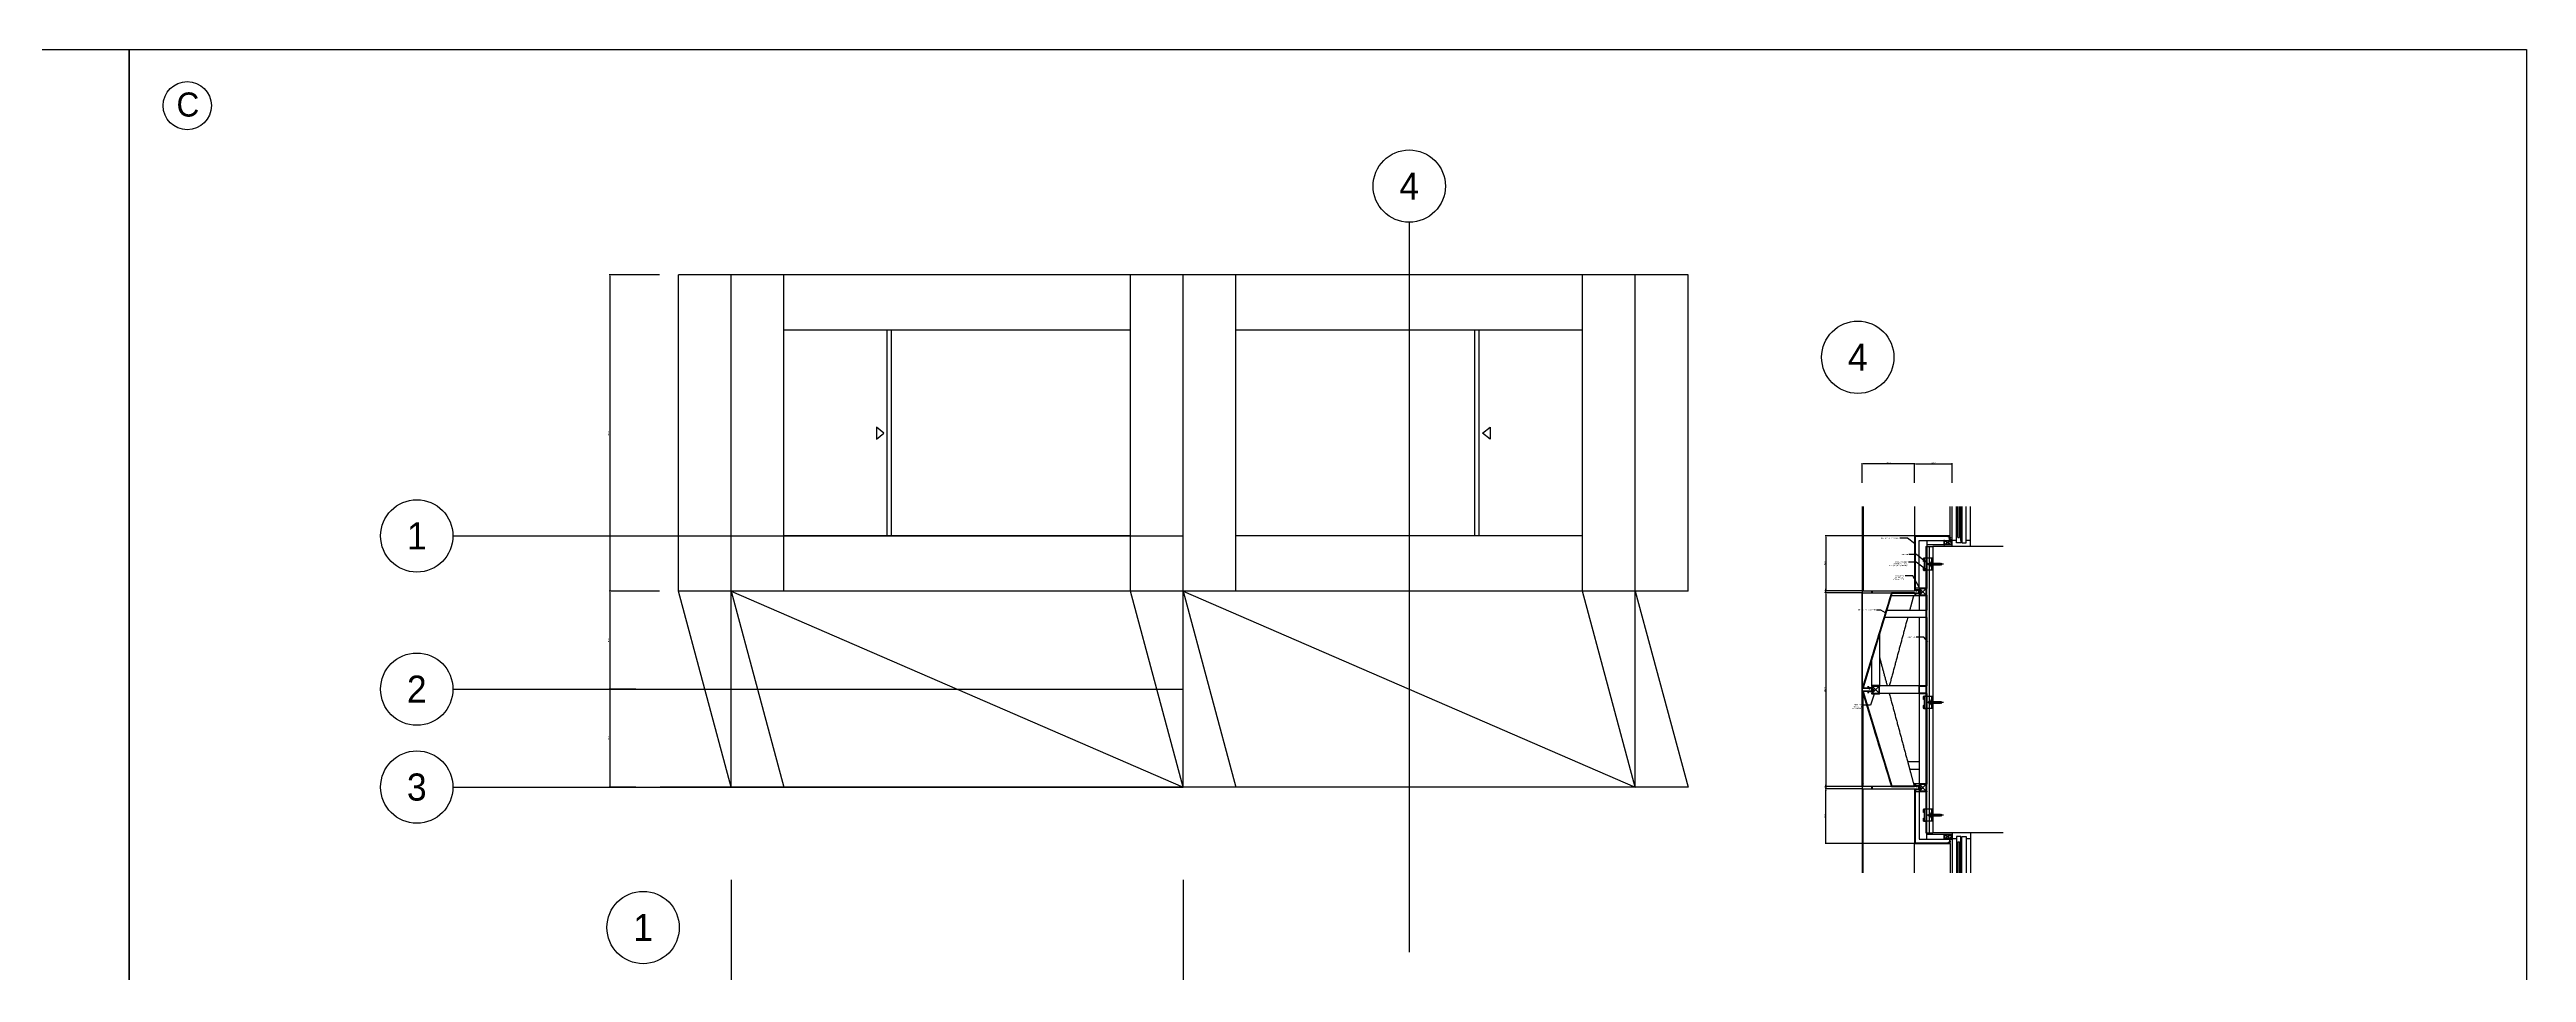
# Model space of a CAD drawing. Header units: millimetres. Extents: x 7297 to 60227, y -7497 to 19324.
# Drawn here: x 31284 to 47721, y 13197 to 19324 of the extents above; entities that cross this region are included whole.
import ezdxf
from ezdxf.enums import TextEntityAlignment as Align

# ---------------------------------------------------------------- set-up
doc = ezdxf.new("R2010")
doc.units = ezdxf.units.MM
for name, color, linetype in [('Make2D_PANEL', 252, 'Continuous'), ('NS_BRACKET_NUTS', 1, 'Continuous'), ('NS_COL_CYAN', 4, 'Continuous'), ('NS_COL_D-GREY', 8, 'Continuous'), ('NS_COL_GREEN', 3, 'Continuous'), ('NS_COL_L-GREY', 8, 'Continuous'), ('NS_COL_RED', 1, 'Continuous'), ('NS_COL_WHITE', 7, 'Continuous'), ('NS_CON_LINE', 2, 'Continuous'), ('NS_DIM', 1, 'Continuous'), ('NS_FORM', 7, 'Continuous'), ('NS_PIPE_FRAME', 2, 'Continuous'), ('NS_RIVET_SCREW', 1, 'Continuous'), ('NS_TEXT', 2, 'Continuous'), ('NS_TEXT_TITLE', 141, 'Continuous')]:
    doc.layers.add(name, color=color, linetype=linetype)
doc.layers.add('Make2D_PIPE', color=7, linetype='Continuous', true_color=0xbf3f3f)
doc.layers.add('NS_AL_PANEL', color=32, linetype='Continuous', lineweight=9)
doc.styles.add('A1-TEXT', font='')
doc.styles.add('Expo M', font='Expo M.ttf')
doc.styles.add('HY울릉도M', font='')
doc.styles.add('M15-1', font='')
doc.styles.get('A1-TEXT').set_extended_font_data('Gulim')
doc.styles.get('HY울릉도M').set_extended_font_data('HY울릉도M')
doc.styles.get('M15-1').set_extended_font_data('Dotum')
doc.dimstyles.new('DS2', dxfattribs={"dimscale": 2, "dimtxt": 1.8, "dimasz": 1.5, "dimexe": 1, "dimexo": 1, "dimgap": 0.5, "dimtad": 1, "dimtoh": 1, "dimdec": 1, "dimzin": 1, "dimdsep": 46, "dimtxsty": 'Expo M', "dimcen": 2, "dimadec": 1, "dimazin": 0, "dimtfac": 1, "dimtdec": 4, "dimtix": 1, "dimtmove": 1, "dimatfit": 3, "dimfxl": 1, "dimtolj": 1, "dimtzin": 1, "dimarcsym": 0})
doc.dimstyles.new('N-SPACE', dxfattribs={"dimscale": 4, "dimtxt": 1.8, "dimasz": 1.5, "dimexe": 1, "dimexo": 1, "dimgap": 1, "dimtad": 1, "dimtoh": 1, "dimdec": 1, "dimzin": 1, "dimdsep": 46, "dimtxsty": 'Expo M', "dimcen": 2, "dimclrd": 1, "dimclre": 1, "dimclrt": 2, "dimadec": 1, "dimazin": 0, "dimtfac": 1, "dimtdec": 1, "dimtix": 1, "dimtmove": 1, "dimatfit": 3, "dimfxl": 1, "dimtolj": 1, "dimtzin": 1, "dimarcsym": 0})

# ---------------------------------------------------------------- blocks, each defined once
blk = doc.blocks.new('*D710')
at = {"layer": 'NS_DIM', "color": 1, "lineweight": -2, "transparency": 16777216}
for p, q in [((35176, 15727), (34998, 15727)), ((35002, 15721), (35002, 15083)), ((35176, 15077), (34998, 15077))]:
    blk.add_line(p, q, dxfattribs=at)
at = {"layer": 'NS_DIM', "color": 1, "transparency": 16777216}
for points in [[(35001, 15721), (35003, 15721), (35002, 15727)], [(35001, 15083), (35003, 15083), (35002, 15077)]]:
    blk.add_solid(points, dxfattribs=at)
at = {"layer": 'NS_DIM', "color": 2, "transparency": 16777216, "insert": (34994, 15402), "char_height": 7.2, "attachment_point": 5, "rotation": 90, "style": 'Expo M'}
blk.add_mtext('\\A1;650.0', dxfattribs=at)
blk = doc.blocks.new('*D709')
at = {"layer": 'NS_DIM', "color": 1, "lineweight": -2, "transparency": 16777216}
for p, q in [((35176, 15077), (34998, 15077)), ((35002, 15071), (35002, 14433)), ((35176, 14427), (34998, 14427))]:
    blk.add_line(p, q, dxfattribs=at)
at = {"layer": 'NS_DIM', "color": 1, "transparency": 16777216}
for points in [[(35001, 15071), (35003, 15071), (35002, 15077)], [(35001, 14433), (35003, 14433), (35002, 14427)]]:
    blk.add_solid(points, dxfattribs=at)
at = {"layer": 'NS_DIM', "color": 2, "transparency": 16777216, "insert": (34994, 14752), "char_height": 7.2, "attachment_point": 5, "rotation": 90, "style": 'Expo M'}
blk.add_mtext('\\A1;650.0', dxfattribs=at)
blk = doc.blocks.new('*D708')
at = {"layer": 'NS_DIM', "color": 1, "lineweight": -2, "transparency": 16777216}
for p, q in [((35333, 17827), (34998, 17827)), ((35002, 17821), (35002, 15733)), ((35333, 15727), (34998, 15727))]:
    blk.add_line(p, q, dxfattribs=at)
at = {"layer": 'NS_DIM', "color": 1, "transparency": 16777216}
for points in [[(35001, 17821), (35003, 17821), (35002, 17827)], [(35001, 15733), (35003, 15733), (35002, 15727)]]:
    blk.add_solid(points, dxfattribs=at)
at = {"layer": 'NS_DIM', "color": 2, "transparency": 16777216, "insert": (34994, 16777), "char_height": 7.2, "attachment_point": 5, "rotation": 90, "style": 'Expo M'}
blk.add_mtext('\\A1;2100.0', dxfattribs=at)
blk = doc.blocks.new('A$C1DE33167')
for p, q in [((-23, 23), (-20, 25)), ((-23, 21), (-20, 24)), ((-20, -14), (25, 31)), ((-20, 31), (25, -14)), ((-12, 31), (-10, 34)), ((-11, 31), (-9, 34)), ((16, 31), (18, 34)), ((17, 31), (20, 34)), ((25, 24), (27, 26)), ((25, 22), (27, 24)), ((-23, -9), (-20, -6)), ((-23, -10), (-20, -8)), ((-13, -16), (-11, -14)), ((-12, -16), (-10, -14)), ((15, -16), (17, -14)), ((16, -16), (19, -14)), ((25, -8), (27, -5)), ((25, -9), (27, -7))]:
    blk.add_line(p, q)
blk.add_lwpolyline([(26, -16), (-22, -16, -0.414214), (-23, -15), (-23, 33, -0.414214), (-22, 34), (26, 34, -0.414214), (27, 33), (27, -15, -0.414214)], format="xyb", close=True)
blk.add_lwpolyline([(25, -14), (-20, -14), (-20, 31), (25, 31)], close=True)
for p in [(-23, 34), (27, 34), (-23, -16), (27, -16)]:
    blk.add_point(p)
blk = doc.blocks.new('PH-4X14')
at = {"ltscale": 0.3}
blk.add_line((-5, 0), (16, 0), dxfattribs=at)
for p, q in [((0, 4), (-1, 4)), ((0, -4), (0, 4)), ((0, 2), (1, 2)), ((1, 0), (1, 2)), ((1, 0), (1, 2)), ((1, 2), (1, 2)), ((1, 2), (1, 2)), ((1, 0), (1, 2)), ((1, 0), (1, 2)), ((1, 2), (2, 2)), ((2, 2), (2, 2)), ((2, 2), (3, 2)), ((2, -2), (3, 2)), ((2, -2), (2, 2)), ((2, -2), (2, 2)), ((2, -2), (3, 2)), ((4, 2), (3, 2)), ((3, -2), (4, 2)), ((3, -2), (4, 2)), ((3, 2), (3, 2)), ((3, -2), (4, 2)), ((3, -2), (3, 2)), ((4, 2), (4, 2)), ((4, -2), (5, 2)), ((4, -2), (5, 2)), ((4, 2), (5, 2)), ((4, -2), (5, 2)), ((5, 2), (5, 2)), ((5, 2), (5, 2)), ((5, -2), (6, 2)), ((5, 2), (6, 2)), ((5, -2), (6, 2)), ((5, -2), (5, 2)), ((6, 2), (6, 2)), ((6, 2), (6, 2)), ((6, -2), (6, 2)), ((6, 2), (7, 2)), ((6, -2), (6, 2)), ((7, 2), (7, 2)), ((7, 2), (8, 2)), ((7, -2), (7, 2)), ((7, -2), (7, 2)), ((7, -2), (7, 2)), ((7, -2), (8, 2)), ((8, 2), (8, 2)), ((8, -2), (8, 2)), ((8, -2), (9, 2)), ((8, -2), (9, 2)), ((8, -2), (9, 2)), ((9, 2), (8, 2)), ((9, 2), (9, 2)), ((9, 2), (10, 2)), ((9, -2), (10, 2)), ((9, -2), (10, 2)), ((9, -2), (10, 2)), ((9, -2), (10, 2)), ((10, -2), (11, 2)), ((10, -2), (11, 2)), ((10, 2), (11, 2)), ((10, 2), (10, 2)), ((10, 2), (10, 2)), ((11, 2), (11, 0)), ((11, 2), (14, 0)), ((11, -2), (11, 1)), ((-1, -4), (0, -4)), ((0, -2), (2, -2)), ((2, -2), (2, -2)), ((2, -2), (2, -2)), ((2, -2), (3, -2)), ((3, -2), (3, -2)), ((3, -2), (3, -2)), ((3, -2), (4, -2)), ((4, -2), (4, -2)), ((4, -2), (5, -2)), ((5, -2), (5, -2)), ((5, -2), (5, -2)), ((6, -2), (6, -2)), ((6, -2), (7, -2)), ((7, -2), (7, -2)), ((7, -2), (7, -2)), ((7, -2), (8, -2)), ((8, -2), (8, -2)), ((8, -2), (8, -2)), ((8, -2), (9, -2)), ((9, -2), (10, -2)), ((9, -2), (9, -2)), ((9, -2), (9, -2)), ((10, -2), (10, -2)), ((11, -2), (11, 0)), ((11, -2), (14, 0)), ((11, -2), (11, -2)), ((11, -2), (11, -2))]:
    blk.add_line(p, q)
blk.add_lwpolyline([(-2, 3), (-2, 2), (-2, 2), (-2, 2), (-2, 2), (-2, 1), (-2, 1), (-2, 1), (-2, 1), (-2, 1), (-2, 1), (-2, 0), (-2, 0), (-1, 1), (-1, 1), (-1, 1), (-1, 0), (-1, 0), (-1, 0), (-1, 0), (-1, 0), (-1, 0), (-1, 0), (-1, 0), (-1, 0), (-1, -1), (-1, -1), (-1, -1), (-2, 0), (-2, 0), (-2, -1), (-2, -1), (-2, -1), (-2, -1), (-2, -1), (-2, -1), (-2, -2), (-2, -2), (-2, -2), (-2, -2), (-2, -3)])
for centre, radius, start, end in [((7, 0), 9.36, 164.205, 195.795), ((-1, 2), 1.3, 90.0233, 164.4114), ((1, 2), 0.0925, 60.0753, 130.1339), ((2, 2), 0.0925, 60.0753, 130.1339), ((4, 2), 0.0925, 60.0753, 130.1339), ((5, 2), 0.0925, 60.0753, 130.1339), ((6, 2), 0.0925, 60.0753, 130.1339), ((7, 2), 0.0925, 60.0753, 130.1339), ((9, 2), 0.0925, 60.0753, 130.1339), ((10, 2), 0.0925, 60.0753, 130.1339), ((13, 0), 0.46, 305.1627, 54.8373), ((-1, -2), 1.3, 195.5886, 269.9767), ((1, 0), 0.0602, 200.6851, 319.2729), ((2, -2), 0.0925, 240.0753, 310.1339), ((3, -2), 0.0925, 240.0753, 310.1339), ((4, -2), 0.0925, 240.0753, 310.1339), ((6, -2), 0.0925, 240.0753, 310.1339), ((7, -2), 0.0925, 240.0753, 310.1339), ((8, -2), 0.0925, 240.0753, 310.1339), ((9, -2), 0.0925, 240.0753, 310.1339), ((10, -2), 0.0925, 240.0753, 310.1339)]:
    blk.add_arc(centre, radius, start, end)
blk = doc.blocks.new('A$C1212666C')
for p, q in [((-2, -2), (-3, -3)), ((-2, -2), (-3, -3)), ((3, -3), (-3, -3)), ((2, -2), (-2, -2)), ((2, -2), (-2, -2)), ((-2, -3), (-2, -8)), ((-2, -3), (-2, -8)), ((-2, -8), (2, -8)), ((0, 0), (0, -11)), ((3, -3), (2, -2)), ((3, -3), (2, -2)), ((2, -3), (2, -8)), ((2, -3), (2, -8))]:
    blk.add_line(p, q)
for centre, radius, start, end in [((0, -7), 2.6, 202.6199, 337.3801), ((0, -7), 2.6, 202.6199, 337.3801), ((0, -2), 0.4, 0, 180)]:
    blk.add_arc(centre, radius, start, end)
blk = doc.blocks.new('50-30-PIPE')
for p, q in [((1037373, -114391), (1037371, -114389)), ((1037373, -114393), (1037371, -114391)), ((1037398, -114429), (1037373, -114384)), ((1037398, -114384), (1037373, -114429)), ((1037381, -114384), (1037378, -114381)), ((1037382, -114384), (1037380, -114381)), ((1037398, -114391), (1037401, -114389)), ((1037398, -114393), (1037401, -114391)), ((1037373, -114423), (1037371, -114420)), ((1037373, -114424), (1037371, -114422)), ((1037382, -114431), (1037379, -114429)), ((1037383, -114431), (1037381, -114429)), ((1037398, -114423), (1037401, -114420)), ((1037398, -114424), (1037401, -114422))]:
    blk.add_line(p, q)
blk.add_lwpolyline([(1037372, -114431), (1037400, -114431, 0.414214), (1037401, -114430), (1037401, -114382, 0.414214), (1037400, -114381), (1037372, -114381, 0.414214), (1037371, -114382), (1037371, -114430, 0.414214)], format="xyb", close=True)
blk.add_lwpolyline([(1037373, -114429), (1037398, -114429), (1037398, -114384), (1037373, -114384)], close=True)
for p in [(1037371, -114381), (1037401, -114381), (1037371, -114431), (1037401, -114431)]:
    blk.add_point(p)
blk = doc.blocks.new('*D699')
at = {"layer": 'NS_DIM', "color": 1, "lineweight": -2, "transparency": 16777216}
for p, q in [((43661, 16448), (43661, 16577)), ((43667, 16573), (43905, 16573)), ((43911, 16448), (43911, 16577))]:
    blk.add_line(p, q, dxfattribs=at)
at = {"layer": 'NS_DIM', "color": 1, "transparency": 16777216}
for points in [[(43667, 16574), (43667, 16572), (43661, 16573)], [(43905, 16574), (43905, 16572), (43911, 16573)]]:
    blk.add_solid(points, dxfattribs=at)
at = {"layer": 'NS_DIM', "color": 2, "transparency": 16777216, "insert": (43786, 16581), "char_height": 7.2, "attachment_point": 5, "style": 'Expo M'}
blk.add_mtext('\\A1;250.0', dxfattribs=at)
blk = doc.blocks.new('*D698')
at = {"layer": 'NS_DIM', "color": 1, "lineweight": -2, "transparency": 16777216}
for p, q in [((43313, 16448), (43313, 16577)), ((43655, 16573), (43319, 16573)), ((43661, 16448), (43661, 16577))]:
    blk.add_line(p, q, dxfattribs=at)
at = {"layer": 'NS_DIM', "color": 1, "transparency": 16777216}
for points in [[(43319, 16574), (43319, 16572), (43313, 16573)], [(43655, 16574), (43655, 16572), (43661, 16573)]]:
    blk.add_solid(points, dxfattribs=at)
at = {"layer": 'NS_DIM', "color": 2, "transparency": 16777216, "insert": (43487, 16581), "char_height": 7.2, "attachment_point": 5, "style": 'Expo M'}
blk.add_mtext('\\A1;347.5', dxfattribs=at)
blk = doc.blocks.new('SPRING')
for p, q in [((1, -1), (2, 6)), ((2, 6), (4, 6)), ((3, -2), (4, 6)), ((3, -2), (4, 2)), ((4, 6), (4, -4)), ((4, 2), (4, -4)), ((1, -1), (3, -2)), ((1, -3), (5, -3)), ((2, -12), (2, -2)), ((2, -2), (2, -8)), ((3, -4), (2, -12)), ((2, -8), (3, -4)), ((4, -12), (2, -12)), ((5, -5), (3, -4)), ((5, -5), (4, -12))]:
    blk.add_line(p, q)
blk = doc.blocks.new('A$C14391499')
for p, q in [((133, 24), (0, 24)), ((16, 30), (14, 28)), ((14, 28), (30, 28)), ((14, 28), (14, 20)), ((14, 20), (30, 20)), ((14, 20), (16, 18)), ((16, 30), (16, 18)), ((30, 30), (16, 30)), ((16, 18), (30, 18)), ((24, 35), (22, 33)), ((22, 33), (22, 15)), ((22, 15), (24, 13)), ((30, 35), (24, 35)), ((24, 29), (30, 29)), ((24, 19), (30, 19)), ((24, 13), (30, 13)), ((30, 13), (30, 35)), ((40, 41), (36, 37)), ((40, 40), (36, 36)), ((40, 11), (36, 7)), ((40, 10), (36, 6)), ((47, 32), (40, 32)), ((102, 30), (40, 30)), ((40, 28), (98, 28)), ((40, 20), (98, 20)), ((40, 18), (102, 18)), ((47, 16), (40, 16)), ((42, 32), (42, 16)), ((44, 32), (44, 16)), ((45, 32), (45, 16)), ((98, 30), (98, 18)), ((98, 28), (102, 30)), ((98, 20), (102, 18)), ((116, 28), (116, 20))]:
    blk.add_line(p, q)
for points in [[(40, 4), (40, 44), (36, 44), (36, 4)], [(50, 16), (109, 16), (109, 32), (50, 32)], [(102, 18), (116, 16), (116, 32), (102, 30)]]:
    blk.add_lwpolyline(points, close=True)
for centre, radius, start, end in [((28, 33), 5.47, 186.7045, 218.0791), ((36, 24), 13.9, 156.8008, 203.1992), ((28, 15), 5.47, 141.9209, 173.2955), ((40, 44), 4, 90, 180), ((40, 4), 4, 180, 270), ((40, 44), 3, 90, 180), ((40, 4), 3, 180, 270), ((40, 44), 2, 90, 180), ((40, 4), 2, 180, 270)]:
    blk.add_arc(centre, radius, start, end)
at = {"xscale": 1.248000000006869, "yscale": 1.248000000006869, "zscale": 1.248000000006869}
blk.add_blockref('SPRING', (30, 28), dxfattribs=at)
blk = doc.blocks.new('B-BB')
for p, q in [((1031017, -112732, 0), (1031017, -112652, 0)), ((1031075, -112652, 0), (1031017, -112652, 0)), ((1031075, -112732, 0), (1031017, -112732, 0)), ((1031069, -112652, 0), (1031069, -112732, 0)), ((1031075, -112652, 0), (1031075, -112732, 0))]:
    blk.add_line(p, q)
for centre, radius, start, end in [((1031016, -112653, 0), 1.51, 44.1552, 315.8448), ((1031016, -112654, 0), 1.9, 146.4176, 299.6326), ((1031016, -112656, 0), 1.9, 146.4176, 299.6326), ((1031016, -112659, 0), 1.9, 146.4176, 299.6326), ((1031016, -112661, 0), 1.9, 146.4176, 299.6326), ((1031016, -112663, 0), 1.9, 146.4176, 299.6326), ((1031016, -112665, 0), 1.9, 146.4176, 299.6326), ((1031016, -112667, 0), 1.9, 146.4176, 299.6326), ((1031016, -112669, 0), 1.9, 146.4176, 299.6326), ((1031016, -112671, 0), 1.9, 146.4176, 299.6326), ((1031016, -112712, 0), 1.9, 60.3674, 213.5824), ((1031016, -112715, 0), 1.9, 60.3674, 213.5824), ((1031016, -112717, 0), 1.9, 60.3674, 213.5824), ((1031016, -112719, 0), 1.9, 60.3674, 213.5824), ((1031016, -112721, 0), 1.9, 60.3674, 213.5824), ((1031016, -112723, 0), 1.9, 60.3674, 213.5824), ((1031016, -112725, 0), 1.9, 60.3674, 213.5824), ((1031016, -112727, 0), 1.9, 60.3674, 213.5824), ((1031016, -112729, 0), 1.9, 60.3674, 213.5824), ((1031016, -112731, 0), 1.51, 44.1552, 315.8448), ((1031018, -112651, 0), 1.9, 56.4176, 209.6326), ((1031018, -112733, 0), 1.9, 150.3674, 303.5824), ((1031020, -112651, 0), 1.9, 56.4176, 209.6326), ((1031020, -112733, 0), 1.9, 150.3674, 303.5824), ((1031022, -112651, 0), 1.9, 56.4176, 209.6326), ((1031022, -112733, 0), 1.9, 150.3674, 303.5824), ((1031025, -112651, 0), 1.9, 56.4176, 209.6326), ((1031025, -112733, 0), 1.9, 150.3674, 303.5824), ((1031026, -112651, 0), 1.51, 314.1552, 225.8448), ((1031026, -112733, 0), 1.51, 134.1552, 45.8448)]:
    blk.add_arc(centre, radius, start, end)
at = {"xscale": 0.8333333333333334, "yscale": 0.8333333333333334, "zscale": 0.8333333333333334}
blk.add_blockref('A$C14391499', (1031035, -112712, 0), dxfattribs=at)
blk = doc.blocks.new('*D697')
at = {"layer": 'NS_DIM', "color": 1, "lineweight": -2, "transparency": 16777216}
for p, q in [((43309, 15716), (43068, 15716)), ((43072, 15710), (43072, 14437)), ((43309, 14431), (43068, 14431))]:
    blk.add_line(p, q, dxfattribs=at)
at = {"layer": 'NS_DIM', "color": 1, "transparency": 16777216}
for points in [[(43071, 15710), (43073, 15710), (43072, 15716)], [(43071, 14437), (43073, 14437), (43072, 14431)]]:
    blk.add_solid(points, dxfattribs=at)
at = {"layer": 'NS_DIM', "color": 2, "transparency": 16777216, "insert": (43064, 15074), "char_height": 7.2, "attachment_point": 5, "rotation": 90, "style": 'Expo M'}
blk.add_mtext('\\A1;1285.0', dxfattribs=at)
blk = doc.blocks.new('*D696')
at = {"layer": 'NS_DIM', "color": 1, "lineweight": -2, "transparency": 16777216}
for p, q in [((43314, 15731), (43068, 15731)), ((43309, 15716), (43068, 15716)), ((43072, 15737), (43072, 15743)), ((43072, 15716), (43072, 15731)), ((43072, 15710), (43072, 15704))]:
    blk.add_line(p, q, dxfattribs=at)
at = {"layer": 'NS_DIM', "color": 1, "transparency": 16777216}
for points in [[(43071, 15737), (43073, 15737), (43072, 15731)], [(43071, 15710), (43073, 15710), (43072, 15716)]]:
    blk.add_solid(points, dxfattribs=at)
at = {"layer": 'NS_DIM', "color": 2, "transparency": 16777216, "insert": (43064, 15724), "char_height": 7.2, "attachment_point": 5, "rotation": 90, "style": 'Expo M'}
blk.add_mtext('\\A1;15.0', dxfattribs=at)
blk = doc.blocks.new('*D695')
at = {"layer": 'NS_DIM', "color": 1, "lineweight": -2, "transparency": 16777216}
for p, q in [((43309, 14431), (43068, 14431)), ((43314, 14416), (43068, 14416)), ((43072, 14437), (43072, 14443)), ((43072, 14431), (43072, 14416)), ((43072, 14410), (43072, 14404))]:
    blk.add_line(p, q, dxfattribs=at)
at = {"layer": 'NS_DIM', "color": 1, "transparency": 16777216}
for points in [[(43071, 14437), (43073, 14437), (43072, 14431)], [(43071, 14410), (43073, 14410), (43072, 14416)]]:
    blk.add_solid(points, dxfattribs=at)
at = {"layer": 'NS_DIM', "color": 2, "transparency": 16777216, "insert": (43064, 14424), "char_height": 7.2, "attachment_point": 5, "rotation": 90, "style": 'Expo M'}
blk.add_mtext('\\A1;15.0', dxfattribs=at)
blk = doc.blocks.new('*D694')
at = {"layer": 'NS_DIM', "color": 1, "lineweight": -2, "transparency": 16777216}
for p, q in [((43657, 16095), (43068, 16095)), ((43072, 16089), (43072, 15737)), ((43314, 15731), (43068, 15731))]:
    blk.add_line(p, q, dxfattribs=at)
at = {"layer": 'NS_DIM', "color": 1, "transparency": 16777216}
for points in [[(43071, 16089), (43073, 16089), (43072, 16095)], [(43071, 15737), (43073, 15737), (43072, 15731)]]:
    blk.add_solid(points, dxfattribs=at)
at = {"layer": 'NS_DIM', "color": 2, "transparency": 16777216, "insert": (43064, 15913), "char_height": 7.2, "attachment_point": 5, "rotation": 90, "style": 'Expo M'}
blk.add_mtext('\\A1;363.5', dxfattribs=at)
blk = doc.blocks.new('*D693')
at = {"layer": 'NS_DIM', "color": 1, "lineweight": -2, "transparency": 16777216}
for p, q in [((43314, 14416), (43068, 14416)), ((43072, 14059), (43072, 14410)), ((43657, 14053), (43068, 14053))]:
    blk.add_line(p, q, dxfattribs=at)
at = {"layer": 'NS_DIM', "color": 1, "transparency": 16777216}
for points in [[(43071, 14410), (43073, 14410), (43072, 14416)], [(43071, 14059), (43073, 14059), (43072, 14053)]]:
    blk.add_solid(points, dxfattribs=at)
at = {"layer": 'NS_DIM', "color": 2, "transparency": 16777216, "insert": (43064, 14234), "char_height": 7.2, "attachment_point": 5, "rotation": 90, "style": 'Expo M'}
blk.add_mtext('\\A1;363.5', dxfattribs=at)

msp = doc.modelspace()

# ---------------------------------------------------------------- linework, layer by layer
at = {"layer": 'Make2D_PANEL'}
msp.add_open_spline([(43313.35, 16289.87), (43313.35, 15941.57), (43313.35, 15593.28), (43313.35, 14822.96), (43313.35, 14052.63), (43313.35, 13955.02), (43313.35, 13857.4)], degree=2, knots=[-770.59562518, -770.59562518, -770.59562518, -11.42389136, -11.42389136, 1667.65513395, 1667.65513395, 1880.42773822, 1880.42773822, 1880.42773822], dxfattribs=at)
msp.add_open_spline([(43313.35, 16289.87), (43313.35, 15941.57), (43313.35, 15593.28), (43313.35, 14822.96), (43313.35, 14052.63), (43313.35, 13955.02), (43313.35, 13857.4)], degree=2, knots=[-770.59562518, -770.59562518, -770.59562518, -11.42389136, -11.42389136, 1667.65513395, 1667.65513395, 1880.42773822, 1880.42773822, 1880.42773822], dxfattribs=at)
for points, degree in [([(43318.36, 16289.87), (43318.36, 16010.5), (43318.36, 15731.13)], 2), ([(43318.36, 16289.87), (43318.36, 16010.5), (43318.36, 15731.13)], 2), ([(43660.86, 16289.87), (43660.86, 16192.25), (43660.86, 16094.63)], 2), ([(43897.56, 16094.63), (43897.56, 16192.25), (43897.56, 16289.87)], 2), ([(43897.56, 16094.63), (43897.56, 16192.25), (43897.56, 16289.87)], 2), ([(43313.35, 14435.06), (43313.35, 15075.6), (43313.35, 15716.13)], 2), ([(43313.35, 14435.06), (43313.35, 15075.6), (43313.35, 15716.13)], 2), ([(43313.35, 15081.81), (43313.35, 15398.97), (43313.35, 15716.13)], 2), ([(43313.35, 15081.81), (43313.35, 15398.97), (43313.35, 15716.13)], 2), ([(43506.68, 15716.13), (43442.24, 15504.69), (43377.79, 15293.25), (43313.35, 15081.81)], 3), ([(43313.35, 15716.13), (43345.52, 15716.13), (43377.7, 15716.13)], 2), ([(43313.35, 15716.13), (43345.52, 15716.13), (43377.7, 15716.13)], 2), ([(43318.36, 15731.13), (43348.03, 15731.13), (43377.7, 15731.13)], 2), ([(43318.36, 15731.13), (43348.03, 15731.13), (43377.7, 15731.13)], 2), ([(43377.7, 15731.13), (43519.28, 15731.13), (43660.86, 15731.13)], 2), ([(43377.7, 15716.13), (43442.19, 15716.13), (43506.68, 15716.13)], 2), ([(43654.13, 15698.63), (43641.2, 15650.63), (43628.28, 15602.63)], 2), ([(43654.13, 15698.63), (43641.2, 15650.63), (43628.28, 15602.63)], 2), ([(43614.82, 15552.64), (43553.7, 15325.64), (43492.59, 15098.64)], 2), ([(43614.82, 15552.64), (43553.7, 15325.64), (43492.59, 15098.64)], 2), ([(43427.7, 15289.66), (43453.41, 15194.15), (43479.12, 15098.64)], 2), ([(43313.35, 15065.46), (43377.79, 14854.02), (43442.24, 14642.58), (43506.68, 14431.13)], 3), ([(43313.35, 14435.06), (43313.35, 14750.26), (43313.35, 15065.46)], 2), ([(43313.35, 14435.06), (43313.35, 14750.26), (43313.35, 15065.46)], 2), ([(43318.36, 14431.13), (43318.36, 14740.08), (43318.36, 15049.03)], 2), ([(43492.59, 15048.64), (43553.7, 14821.63), (43614.82, 14594.63)], 2), ([(43492.59, 15048.64), (43553.7, 14821.63), (43614.82, 14594.63)], 2), ([(43614.82, 14594.63), (43621.55, 14569.63), (43628.28, 14544.64)], 2), ([(43628.28, 14544.64), (43641.2, 14496.64), (43654.12, 14448.64)], 2), ([(43628.28, 14544.64), (43641.2, 14496.64), (43654.12, 14448.64)], 2), ([(43318.36, 14451.49), (43316.69, 14446.01), (43315.02, 14440.54), (43313.35, 14435.06)], 3), ([(43313.35, 14431.13), (43313.35, 14433.1), (43313.35, 14435.06)], 2), ([(43313.35, 14431.13), (43313.35, 14433.1), (43313.35, 14435.06)], 2), ([(43313.35, 14431.13), (43313.35, 14433.1), (43313.35, 14435.06)], 2), ([(43313.35, 14431.13), (43313.35, 14433.1), (43313.35, 14435.06)], 2), ([(43313.35, 14431.13), (43315.85, 14431.13), (43318.36, 14431.13)], 2), ([(43313.35, 14431.13), (43315.85, 14431.13), (43318.36, 14431.13)], 2), ([(43377.7, 14431.13), (43348.03, 14431.13), (43318.36, 14431.13)], 2), ([(43377.7, 14431.13), (43348.03, 14431.13), (43318.36, 14431.13)], 2), ([(43318.36, 14416.13), (43348.03, 14416.13), (43377.7, 14416.13)], 2), ([(43318.36, 14416.13), (43348.03, 14416.13), (43377.7, 14416.13)], 2), ([(43318.36, 13857.4), (43318.36, 14136.77), (43318.36, 14416.13)], 2), ([(43318.36, 13857.4), (43318.36, 14136.77), (43318.36, 14416.13)], 2), ([(43506.68, 14431.13), (43442.19, 14431.13), (43377.7, 14431.13)], 2), ([(43377.7, 14416.13), (43519.28, 14416.13), (43660.86, 14416.13)], 2), ([(43654.12, 14448.64), (43656.48, 14439.89), (43658.84, 14431.13)], 2), ([(43660.86, 13857.4), (43660.86, 13955.02), (43660.86, 14052.63)], 2), ([(43897.56, 14052.63), (43897.56, 13955.02), (43897.56, 13857.4)], 2), ([(43897.56, 14052.63), (43897.56, 13955.02), (43897.56, 13857.4)], 2)]:
    msp.add_open_spline(points, degree=degree, dxfattribs=at)
at = {"layer": 'Make2D_PIPE'}
for points in [[(43690.86, 16064.63), (43715.86, 16064.63), (43740.86, 16064.63)], [(43690.86, 15748.63), (43690.86, 15906.63), (43690.86, 16064.63)], [(43690.86, 15748.63), (43690.86, 15906.63), (43690.86, 16064.63)], [(43740.86, 16064.63), (43823.86, 16064.63), (43906.86, 16064.63)], [(43740.86, 16064.63), (43823.86, 16064.63), (43906.86, 16064.63)], [(43740.86, 16064.63), (43740.86, 16039.63), (43740.86, 16014.64)], [(43740.86, 16014.64), (43740.86, 15881.63), (43740.86, 15748.63)], [(43740.86, 16014.64), (43740.86, 15881.63), (43740.86, 15748.63)], [(43906.86, 16064.63), (43906.86, 16049.63), (43906.86, 16034.63)], [(43906.86, 16064.63), (43906.86, 16049.63), (43906.86, 16034.63)], [(43377.7, 15716.14), (43377.7, 15723.64), (43377.7, 15731.14)], [(43377.7, 15716.14), (43377.7, 15723.64), (43377.7, 15731.14)], [(43378.28, 15731.13), (43378.28, 15723.64), (43378.28, 15716.14)], [(43501.35, 15698.63), (43577.74, 15698.63), (43654.13, 15698.63)], [(43654.13, 15698.63), (43672.49, 15698.63), (43690.86, 15698.63)], [(43654.13, 15698.63), (43672.49, 15698.63), (43690.86, 15698.63)], [(43690.86, 15748.63), (43675.86, 15748.63), (43660.86, 15748.63)], [(43690.86, 15748.63), (43675.86, 15748.63), (43660.86, 15748.63)], [(43740.86, 15748.63), (43715.86, 15748.63), (43690.86, 15748.63)], [(43690.86, 15748.63), (43690.86, 15723.63), (43690.86, 15698.63)], [(43690.86, 15698.63), (43690.86, 15650.63), (43690.86, 15602.64)], [(43690.86, 15698.63), (43690.86, 15650.63), (43690.86, 15602.64)], [(43690.86, 15698.63), (43715.86, 15698.63), (43740.86, 15698.63)], [(43693.16, 15700.93), (43693.16, 15723.63), (43693.16, 15746.33)], [(43693.16, 15746.33), (43715.86, 15746.33), (43738.56, 15746.33)], [(43738.56, 15700.93), (43715.86, 15700.93), (43693.16, 15700.93)], [(43738.56, 15746.33), (43738.56, 15723.63), (43738.56, 15700.93)], [(43740.86, 15698.63), (43740.86, 15723.63), (43740.86, 15748.63)], [(43740.86, 15698.63), (43740.86, 15723.63), (43740.86, 15748.63)], [(43740.86, 15698.63), (43740.86, 15650.63), (43740.86, 15602.63)], [(43740.86, 15698.63), (43740.86, 15650.63), (43740.86, 15602.63)], [(43427.7, 15456.99), (43427.7, 15278.93), (43427.7, 15100.88)], [(43614.82, 15552.63), (43535.83, 15552.63), (43456.85, 15552.63)], [(43472.09, 15602.63), (43550.18, 15602.63), (43628.28, 15602.63)], [(43690.86, 15552.63), (43652.84, 15552.63), (43614.82, 15552.63)], [(43690.86, 15552.63), (43652.84, 15552.63), (43614.82, 15552.63)], [(43628.28, 15602.63), (43659.57, 15602.63), (43690.86, 15602.63)], [(43628.28, 15602.63), (43659.57, 15602.63), (43690.86, 15602.63)], [(43690.86, 15602.63), (43715.86, 15602.63), (43740.86, 15602.63)], [(43690.86, 15552.64), (43690.86, 15325.64), (43690.86, 15098.63)], [(43690.86, 15552.64), (43690.86, 15325.64), (43690.86, 15098.63)], [(43740.86, 15552.63), (43715.86, 15552.63), (43690.86, 15552.63)], [(43740.86, 15552.63), (43740.86, 15577.63), (43740.86, 15602.63)], [(43740.86, 15552.63), (43740.86, 15577.63), (43740.86, 15602.63)], [(43740.86, 15552.64), (43740.86, 15325.64), (43740.86, 15098.63)], [(43740.86, 15552.64), (43740.86, 15325.64), (43740.86, 15098.63)], [(43377.7, 15100.88), (43377.7, 15196.91), (43377.7, 15292.94)], [(43427.7, 15100.88), (43402.7, 15100.88), (43377.7, 15100.88)], [(43377.7, 15100.88), (43377.7, 15073.63), (43377.7, 15046.39)], [(43377.7, 15046.39), (43402.7, 15046.39), (43427.7, 15046.39)], [(43380, 15098.37), (43380, 15099.63), (43380, 15100.88)], [(43380, 15048.89), (43380, 15073.63), (43380, 15098.37)], [(43380, 15098.37), (43402.7, 15098.37), (43425.4, 15098.37)], [(43425.4, 15048.89), (43402.7, 15048.89), (43380, 15048.89)], [(43425.4, 15100.88), (43425.4, 15099.63), (43425.4, 15098.37)], [(43425.4, 15098.37), (43425.4, 15073.63), (43425.4, 15048.89)], [(43427.7, 15098.63), (43427.7, 15099.76), (43427.7, 15100.88)], [(43492.59, 15098.63), (43460.14, 15098.63), (43427.7, 15098.63)], [(43427.7, 15048.63), (43427.7, 15073.63), (43427.7, 15098.63)], [(43492.59, 15048.63), (43460.14, 15048.63), (43427.7, 15048.63)], [(43427.7, 15046.39), (43427.7, 15047.51), (43427.7, 15048.63)], [(43690.86, 15098.63), (43591.72, 15098.63), (43492.59, 15098.63)], [(43690.86, 15098.63), (43591.72, 15098.63), (43492.59, 15098.63)], [(43690.86, 15048.63), (43591.72, 15048.63), (43492.59, 15048.63)], [(43690.86, 15048.63), (43591.72, 15048.63), (43492.59, 15048.63)], [(43740.86, 15098.63), (43715.86, 15098.63), (43690.86, 15098.63)], [(43690.86, 15048.63), (43690.86, 15073.63), (43690.86, 15098.63)], [(43690.86, 15048.64), (43690.86, 14821.64), (43690.86, 14594.64)], [(43690.86, 15048.64), (43690.86, 14821.64), (43690.86, 14594.64)], [(43690.86, 15048.63), (43715.86, 15048.63), (43740.86, 15048.63)], [(43693.16, 15050.93), (43693.16, 15073.63), (43693.16, 15096.33)], [(43693.16, 15096.33), (43715.86, 15096.33), (43738.56, 15096.33)], [(43738.56, 15050.93), (43715.86, 15050.93), (43693.16, 15050.93)], [(43738.56, 15096.33), (43738.56, 15073.63), (43738.56, 15050.93)], [(43740.86, 15048.63), (43740.86, 15073.63), (43740.86, 15098.63)], [(43740.86, 15048.63), (43740.86, 15073.63), (43740.86, 15098.63)], [(43740.86, 15048.63), (43740.86, 14748.63), (43740.86, 14448.63)], [(43740.86, 15048.63), (43740.86, 14748.63), (43740.86, 14448.63)], [(43690.86, 14594.63), (43652.84, 14594.63), (43614.82, 14594.63)], [(43690.86, 14594.63), (43652.84, 14594.63), (43614.82, 14594.63)], [(43690.86, 14544.63), (43659.57, 14544.63), (43628.28, 14544.63)], [(43690.86, 14544.63), (43659.57, 14544.63), (43628.28, 14544.63)], [(43690.86, 14594.64), (43690.86, 14569.64), (43690.86, 14544.64)], [(43690.86, 14544.64), (43690.86, 14496.64), (43690.86, 14448.63)], [(43690.86, 14544.64), (43690.86, 14496.64), (43690.86, 14448.63)], [(43377.7, 14416.14), (43377.7, 14423.64), (43377.7, 14431.13)], [(43377.7, 14416.14), (43377.7, 14423.64), (43377.7, 14431.13)], [(43378.28, 14431.13), (43378.28, 14423.64), (43378.28, 14416.14)], [(43690.86, 14448.63), (43672.49, 14448.63), (43654.13, 14448.63)], [(43690.86, 14448.63), (43672.49, 14448.63), (43654.13, 14448.63)], [(43660.86, 14398.63), (43675.86, 14398.63), (43690.86, 14398.63)], [(43660.86, 14398.63), (43675.86, 14398.63), (43690.86, 14398.63)], [(43740.86, 14448.63), (43715.86, 14448.63), (43690.86, 14448.63)], [(43690.86, 14448.63), (43690.86, 14423.63), (43690.86, 14398.63)], [(43690.86, 14398.63), (43690.86, 14240.63), (43690.86, 14082.63)], [(43690.86, 14398.63), (43690.86, 14240.63), (43690.86, 14082.63)], [(43690.86, 14398.63), (43715.86, 14398.63), (43740.86, 14398.63)], [(43693.16, 14400.93), (43693.16, 14423.63), (43693.16, 14446.33)], [(43693.16, 14446.33), (43715.86, 14446.33), (43738.56, 14446.33)], [(43738.56, 14400.93), (43715.86, 14400.93), (43693.16, 14400.93)], [(43738.56, 14446.33), (43738.56, 14423.63), (43738.56, 14400.93)], [(43740.86, 14398.63), (43740.86, 14423.63), (43740.86, 14448.63)], [(43740.86, 14398.63), (43740.86, 14423.63), (43740.86, 14448.63)], [(43740.86, 14132.63), (43740.86, 14265.63), (43740.86, 14398.63)], [(43740.86, 14132.63), (43740.86, 14265.63), (43740.86, 14398.63)], [(43690.86, 14082.64), (43690.86, 14082.64), (43690.86, 14082.63)], [(43690.86, 14082.64), (43690.86, 14082.64), (43690.86, 14082.63)], [(43690.86, 14082.63), (43715.86, 14082.63), (43740.86, 14082.63)], [(43740.86, 14082.63), (43740.86, 14107.63), (43740.86, 14132.63)], [(43740.86, 14082.64), (43740.86, 14082.64), (43740.86, 14082.63)], [(43740.86, 14082.64), (43740.86, 14082.64), (43740.86, 14082.63)], [(43740.86, 14082.63), (43823.86, 14082.63), (43906.86, 14082.63)], [(43740.86, 14082.63), (43823.86, 14082.63), (43906.86, 14082.63)], [(43906.86, 14082.63), (43906.86, 14097.63), (43906.86, 14112.63)], [(43906.86, 14082.63), (43906.86, 14097.63), (43906.86, 14112.63)]]:
    msp.add_open_spline(points, degree=2, dxfattribs=at)
for points in [[(43906.86, 16034.63), (43852.08, 16034.63), (43797.3, 16034.63), (43741.96, 16034.63), (43741.41, 16034.63), (43740.86, 16034.63)], [(43906.86, 14112.63), (43852.08, 14112.63), (43797.3, 14112.63), (43741.96, 14112.63), (43741.41, 14112.63), (43740.86, 14112.63)]]:
    msp.add_open_spline(points, degree=3, knots=[-197.53974872, -197.53974872, -197.53974872, -197.53974872, -1.97539749, -1.97539749, 0, 0, 0, 0], dxfattribs=at)
at = {"layer": 'NS_AL_PANEL'}
for p, q in [((43893.56, 16075.63), (43893.56, 16090.63)), ((43893.56, 16075.63), (43897.56, 16075.63)), ((43894.06, 16075.63), (43894.06, 16091.13)), ((43897.06, 16075.63), (43897.06, 16094.13)), ((43897.56, 16075.63), (43897.56, 16094.63)), ((43679.86, 15712.13), (43641.17, 15712.13)), ((43679.86, 15731.13), (43660.86, 15731.13)), ((43679.86, 15716.13), (43660.86, 15716.13)), ((43664.86, 15735.13), (43661.36, 15731.63)), ((43679.86, 15731.63), (43661.36, 15731.63)), ((43679.86, 15715.63), (43661.36, 15715.63)), ((43679.86, 15734.63), (43664.36, 15734.63)), ((43679.86, 15735.13), (43664.86, 15735.13)), ((43679.86, 15735.13), (43679.86, 15731.13)), ((43679.86, 15712.13), (43679.86, 15716.13)), ((43366.7, 15081.13), (43313.35, 15081.13)), ((43366.7, 15066.13), (43313.35, 15066.13)), ((43366.7, 15081.63), (43313.85, 15081.63)), ((43366.7, 15065.63), (43313.85, 15065.63)), ((43366.7, 15084.63), (43317.87, 15084.63)), ((43366.7, 15062.63), (43317.87, 15062.63)), ((43366.7, 15085.13), (43318.54, 15085.13)), ((43366.7, 15062.13), (43318.54, 15062.13)), ((43366.7, 15085.13), (43366.7, 15081.13)), ((43366.7, 15062.13), (43366.7, 15066.13)), ((43679.86, 14431.13), (43631.52, 14431.13)), ((43679.86, 14431.63), (43632.73, 14431.63)), ((43679.86, 14434.63), (43639.97, 14434.63)), ((43679.86, 14435.13), (43641.17, 14435.13)), ((43679.86, 14416.13), (43660.86, 14416.13)), ((43679.86, 14415.63), (43661.36, 14415.63)), ((43679.86, 14412.63), (43664.36, 14412.63)), ((43679.86, 14412.13), (43664.86, 14412.13)), ((43679.86, 14435.13), (43679.86, 14431.13)), ((43679.86, 14412.13), (43679.86, 14416.13)), ((43893.56, 14071.63), (43893.56, 14056.63)), ((43893.56, 14071.63), (43897.56, 14071.63)), ((43894.06, 14071.63), (43894.06, 14056.13)), ((43897.06, 14071.63), (43897.06, 14053.13)), ((43897.56, 14071.63), (43897.56, 14052.63))]:
    msp.add_line(p, q, dxfattribs=at)
for points in [[(43897.06, 16094.13), (43661.36, 16094.13), (43661.36, 15731.63)], [(43894.06, 16091.13), (43664.36, 16091.13), (43664.36, 15734.63)], [(43661.36, 15715.63), (43507.05, 15715.63), (43313.85, 15081.73), (43313.85, 15081.63)], [(43679.86, 15712.63), (43509.28, 15712.63), (43317.87, 15084.63)], [(43313.85, 15065.63), (43313.85, 15065.54), (43507.05, 14431.63), (43661.36, 14431.63)], [(43317.87, 15062.63), (43509.28, 14434.63), (43664.36, 14434.63)], [(43661.36, 14415.63), (43661.36, 14053.13), (43897.06, 14053.13)], [(43664.36, 14412.63), (43664.36, 14056.13), (43894.06, 14056.13)]]:
    msp.add_lwpolyline(points, dxfattribs=at)
at = {"layer": 'NS_COL_CYAN'}
for p, q in [((43910.86, 16023.63), (43910.86, 16289.87)), ((43938.36, 16063.63), (43938.36, 16289.87)), ((43947.36, 16083.63), (43947.36, 16289.87)), ((43959.36, 16083.63), (43959.36, 16289.87)), ((43968.36, 16063.63), (43968.36, 16289.87)), ((44030.86, 16023.63), (44030.86, 16289.87)), ((43938.36, 16063.63), (43910.86, 16063.63)), ((43947.36, 16083.63), (43959.36, 16083.63)), ((43973.36, 16063.63), (43968.36, 16063.63)), ((44030.86, 16063.63), (44003.36, 16063.63)), ((43910.86, 14123.63), (43910.86, 13857.4)), ((43938.36, 14083.63), (43910.86, 14083.63)), ((43938.36, 14083.63), (43938.36, 13857.4)), ((43947.36, 14063.63), (43947.36, 13857.4)), ((43947.36, 14063.63), (43959.36, 14063.63)), ((43959.36, 14063.63), (43959.36, 13857.4)), ((43973.36, 14083.63), (43968.36, 14083.63)), ((43968.36, 14083.63), (43968.36, 13857.4)), ((44030.86, 14083.63), (44003.36, 14083.63)), ((44030.86, 14123.63), (44030.86, 13857.4))]:
    msp.add_line(p, q, dxfattribs=at)
for points in [[(43973.36, 16289.87), (43973.36, 16048.63), (44003.36, 16048.63), (44003.36, 16289.87)], [(43959.36, 16093.63), (43968.36, 16093.63), (43968.36, 16048.63), (43938.36, 16048.63), (43938.36, 16093.63), (43947.36, 16093.63)], [(43959.36, 14053.63), (43968.36, 14053.63), (43968.36, 14098.63), (43938.36, 14098.63), (43938.36, 14053.63), (43947.36, 14053.63)], [(43973.36, 13857.4), (43973.36, 14098.63), (44003.36, 14098.63), (44003.36, 13857.4)]]:
    msp.add_lwpolyline(points, dxfattribs=at)
at = {"layer": 'NS_COL_D-GREY'}
msp.add_line((43735.86, 16023.63), (43780.86, 16023.63), dxfattribs=at)
msp.add_lwpolyline([(43735.86, 16023.63), (43735.86, 14123.63), (43780.86, 14123.63)], dxfattribs=at)
at = {"layer": 'NS_COL_GREEN'}
for p, q in [((42157.24, 17827.38), (35457.24, 17827.38)), ((35457.24, 15727.38), (35457.24, 17827.38)), ((35807.24, 14427.38), (35807.24, 17827.38)), ((36157.24, 15727.38), (36157.24, 17827.38)), ((38457.24, 15727.38), (38457.24, 17827.38)), ((38807.24, 14427.38), (38807.24, 17827.38)), ((39157.24, 15727.38), (39157.24, 17827.38)), ((41457.24, 15727.38), (41457.24, 17827.38)), ((41807.24, 14427.38), (41807.24, 17827.38)), ((42157.24, 15727.38), (42157.24, 17827.38)), ((38457.24, 17460.13), (36157.24, 17460.13)), ((41457.24, 17460.13), (39157.24, 17460.13)), ((38457.24, 16094.63), (36157.24, 16094.63)), ((41457.24, 16094.63), (39157.24, 16094.63)), ((42157.24, 15727.38), (35457.24, 15727.38)), ((35807.24, 14427.38), (35457.24, 15727.38)), ((35807.24, 15727.38), (38807.24, 14427.38)), ((35807.24, 15727.38), (36157.24, 14427.38)), ((38807.24, 14427.38), (38457.24, 15727.38)), ((38807.24, 15727.38), (41807.24, 14427.38)), ((38807.24, 15727.38), (39157.24, 14427.38)), ((41807.24, 14427.38), (41457.24, 15727.38)), ((41807.24, 15727.38), (42157.24, 14427.38)), ((42157.24, 14427.38), (35337.24, 14427.38))]:
    msp.add_line(p, q, dxfattribs=at)
for points in [[(43897.56, 16094.63), (43660.86, 16094.63), (43660.86, 15731.13)], [(43893.56, 16090.63), (43664.86, 16090.63), (43664.86, 15735.13)], [(43660.86, 15716.13), (43506.68, 15716.13), (43313.35, 15081.81), (43313.35, 15081.13)], [(43664.86, 15712.13), (43664.86, 15712.13), (43509.65, 15712.13), (43318.54, 15085.13)], [(43313.35, 15066.13), (43313.35, 15065.46), (43506.68, 14431.13), (43660.86, 14431.13)], [(43318.54, 15062.13), (43509.65, 14435.13), (43664.86, 14435.13)], [(43660.86, 14416.13), (43660.86, 14052.63), (43897.56, 14052.63)], [(43664.86, 14412.13), (43664.86, 14056.63), (43893.56, 14056.63)]]:
    msp.add_lwpolyline(points, dxfattribs=at)
for points in [[(43881.56, 16089.63), (43881.56, 16090.63), (43893.56, 16090.63), (43893.56, 16065.63), (43904.56, 16065.63), (43904.56, 16064.63), (43892.56, 16064.63), (43892.56, 16089.63)], [(43665.86, 15747.13), (43664.86, 15747.13), (43664.86, 15735.13), (43689.86, 15735.13), (43689.86, 15724.13), (43690.86, 15724.13), (43690.86, 15736.13), (43665.86, 15736.13)], [(43665.86, 15700.13), (43664.86, 15700.13), (43664.86, 15712.13), (43689.86, 15712.13), (43689.86, 15723.13), (43690.86, 15723.13), (43690.86, 15711.13), (43665.86, 15711.13)], [(43352.7, 15097.13), (43351.7, 15097.13), (43351.7, 15085.13), (43376.7, 15085.13), (43376.7, 15074.13), (43377.7, 15074.13), (43377.7, 15086.13), (43352.7, 15086.13)], [(43352.7, 15050.13), (43351.7, 15050.13), (43351.7, 15062.13), (43376.7, 15062.13), (43376.7, 15073.13), (43377.7, 15073.13), (43377.7, 15061.13), (43352.7, 15061.13)], [(43665.86, 14447.13), (43664.86, 14447.13), (43664.86, 14435.13), (43689.86, 14435.13), (43689.86, 14424.13), (43690.86, 14424.13), (43690.86, 14436.13), (43665.86, 14436.13)], [(43665.86, 14400.13), (43664.86, 14400.13), (43664.86, 14412.13), (43689.86, 14412.13), (43689.86, 14423.13), (43690.86, 14423.13), (43690.86, 14411.13), (43665.86, 14411.13)], [(43881.56, 14057.63), (43881.56, 14056.63), (43893.56, 14056.63), (43893.56, 14081.63), (43904.56, 14081.63), (43904.56, 14082.63), (43892.56, 14082.63), (43892.56, 14057.63)]]:
    msp.add_lwpolyline(points, close=True, dxfattribs=at)
at = {"layer": 'NS_COL_L-GREY', "ltscale": 0.54}
msp.add_lwpolyline([(43758.36, 16023.63), (43758.36, 14123.63)], dxfattribs=at)
at = {"layer": 'NS_COL_WHITE'}
for p, q in [((36872.24, 16094.63), (36872.24, 17460.13)), ((40742.24, 16094.63), (40742.24, 17460.13))]:
    msp.add_line(p, q, dxfattribs=at)
for points in [[(36842.24, 16094.63), (36842.24, 17460.13)], [(40772.24, 16094.63), (40772.24, 17460.13)]]:
    msp.add_lwpolyline(points, dxfattribs=at)
for points in [[(36770.98, 16737.38), (36820.98, 16777.38), (36770.98, 16817.38)], [(40843.5, 16737.38), (40793.5, 16777.38), (40843.5, 16817.38)]]:
    msp.add_lwpolyline(points, close=True, dxfattribs=at)
at = {"layer": 'NS_CON_LINE'}
for p, q in [((43780.86, 16023.63), (43780.86, 14123.63)), ((44248.57, 16023.63), (43780.86, 16023.63)), ((44248.57, 14123.63), (43780.86, 14123.63))]:
    msp.add_line(p, q, dxfattribs=at)
at = {"layer": 'NS_DIM'}
for p, q in [((40307.24, 18176.91), (40307.24, 13331.07)), ((33961.4, 16094.63), (38807.24, 16094.63)), ((33961.4, 15077.38), (38807.24, 15077.38)), ((33961.4, 14427.38), (38807.24, 14427.38)), ((35807.24, 13812.69), (35807.24, 8083.31)), ((38807.24, 13812.69), (38807.24, 8083.31))]:
    msp.add_line(p, q, dxfattribs=at)
for centre in [(40307.24, 18416.91), (43283.62, 17280.51), (33721.4, 16094.63), (33721.4, 15077.38), (33721.4, 14427.38), (35223.18, 13495.07)]:
    msp.add_circle(centre, 240, dxfattribs=at)
at = {"layer": 'NS_FORM'}
for points in [[(19555.55, 19323.52), (31813.65, 19323.52), (31813.65, 2043.6), (19555.55, 2043.6)], [(31813.65, 19323.52), (47721, 19323.52), (47721, 6645.21), (31813.65, 6645.21)]]:
    msp.add_lwpolyline(points, close=True, dxfattribs=at)
at = {"layer": 'NS_TEXT'}
msp.add_circle((32198.07, 18950.86), 160, dxfattribs=at)

# ---------------------------------------------------------------- block references
at = {"layer": 'NS_BRACKET_NUTS', "xscale": -1, "rotation": 180}
for p in [(-987293.79, -96785.21, 0), (-987293.79, -97702.42, 0), (-987293.79, -98451.21, 0)]:
    msp.add_blockref('B-BB', p, dxfattribs=at)
at = {"layer": 'NS_COL_RED'}
for p, rotation in [((43900.81, 16065.63), 270.0000000177884), ((43689.86, 15719.38), 1.778838302235145e-08), ((43376.7, 15069.38), 1.778838302235145e-08), ((43689.86, 14419.38), 1.778838302235145e-08)]:
    msp.add_blockref('PH-4X14', p, dxfattribs=dict(at, rotation=rotation))
at = {"layer": 'NS_COL_RED', "xscale": -1}
for p, rotation in [((43689.86, 15727.88), 179.9999999827994), ((43376.7, 15077.88), 179.9999999827994), ((43689.86, 14427.88), 179.9999999827994), ((43900.81, 14081.63), 269.9999999822116)]:
    msp.add_blockref('PH-4X14', p, dxfattribs=dict(at, rotation=rotation))
at = {"layer": 'NS_PIPE_FRAME', "xscale": -1, "rotation": 270}
for name, p in [('50-30-PIPE', (158288.1, -1021336.08)), ('A$C1DE33167', (43707.09, 15721.38)), ('A$C1DE33167', (43393.93, 15071.38)), ('A$C1DE33167', (43707.09, 14421.38)), ('50-30-PIPE', (158288.1, -1023288.08))]:
    msp.add_blockref(name, p, dxfattribs=at)
at = {"layer": 'NS_RIVET_SCREW', "xscale": -1, "rotation": 270}
msp.add_blockref('A$C1212666C', (43900.26, 16081.63), dxfattribs=at)
at = {"layer": 'NS_RIVET_SCREW'}
for p, rotation in [((43673.86, 15728.43), 180), ((43360.7, 15078.43), 180), ((43673.86, 14428.43), 180), ((43900.26, 14065.63), 270)]:
    msp.add_blockref('A$C1212666C', p, dxfattribs=dict(at, rotation=rotation))
at = {"layer": 'NS_RIVET_SCREW', "xscale": -1}
for p in [(43673.86, 15718.84), (43360.7, 15068.84), (43673.86, 14418.84)]:
    msp.add_blockref('A$C1212666C', p, dxfattribs=at)

# ---------------------------------------------------------------- texts
at = {"layer": 'NS_TEXT', "char_height": 7.2, "width": 123.7364, "style": 'A1-TEXT'}
for s, insert, attachment_point in [('\\pxqr;THK:4MM, ALUMIX PANEL', (43434.98, 16083.25), 1), ('\\pxqr;ANCHOR', (43617.48, 15974.86), 3), ('\\pxqr;STEEL BRACKET\\P(DEPENDANT UPON DESIGN CALCULATIONS)', (43613.65, 15925.1), 3), ('\\pxqr;STEEL PIPE\\P[]-50*50*2.3T\\P(GALVANIZED)', (43591.22, 15834.42), 3), ('\\pxqr;THK:4MM, ALUMIX PANEL', (43281.92, 15607.44), 1), ('INSULATION', (43666.18, 15426.9), 3), ('\\pxqr;STEEL PIPE\\P[]-50*50*2.3T\\P(GALVANIZED)', (43189.87, 14976.25), 1)]:
    msp.add_mtext(s, dxfattribs=dict(at, insert=insert, attachment_point=attachment_point))
at = {"layer": 'NS_TEXT_TITLE', "style": 'M15-1'}
msp.add_text('C', height=160, dxfattribs=at).set_placement((32202.54, 18958.41), align=Align.MIDDLE)
at = {"layer": 'NS_TEXT_TITLE', "style": 'HY울릉도M'}
for s, p in [('4', (40307.24, 18417.15)), ('4', (43283.62, 17280.76)), ('1', (33721.4, 16094.88)), ('2', (33721.4, 15077.63)), ('3', (33721.4, 14427.63)), ('1', (35223.18, 13495.31))]:
    msp.add_text(s, height=180, dxfattribs=at).set_placement(p, align=Align.MIDDLE_CENTER)

# ---------------------------------------------------------------- dimensions: what is measured, and where the dimension line sits
at = {"layer": 'NS_DIM'}
for base, p1, p2, picture, middle in [((35002.1, 15727.38), (35337.24, 17827.38), (35337.24, 15727.38), '*D708', (34994.31, 16777.38)), ((43072.14, 15731.13), (43660.86, 16094.63), (43318.36, 15731.13), '*D694', (43064.36, 15912.88)), ((35002.1, 15077.38), (35179.61, 15727.38), (35179.61, 15077.38), '*D710', (34994.32, 15402.38)), ((43072.14, 14431.13), (43313.35, 15716.13), (43313.35, 14431.13), '*D697', (43064.35, 15073.63)), ((43072.14, 15731.13), (43313.35, 15716.13), (43318.36, 15731.13), '*D696', (43064.36, 15723.63)), ((35002.1, 14427.38), (35179.61, 15077.38), (35179.61, 14427.38), '*D709', (34994.32, 14752.38)), ((43072.14, 14416.13), (43313.35, 14431.13), (43318.36, 14416.13), '*D695', (43064.36, 14423.63)), ((43072.14, 14416.13), (43660.86, 14052.63), (43318.36, 14416.13), '*D693', (43064.36, 14234.38))]:
    dim = msp.add_linear_dim(base=base, p1=p1, p2=p2, angle=90, dimstyle='N-SPACE', dxfattribs=at)
    dim.commit()
    dim.dimension.update_dxf_attribs({"geometry": picture, "text_midpoint": middle})
for base, p2, picture, middle in [((43313.35, 16573.3), (43313.35, 16443.81), '*D698', (43487.1, 16581.08)), ((43910.86, 16573.3), (43910.86, 16443.81), '*D699', (43785.86, 16581.09))]:
    dim = msp.add_linear_dim(base=base, p1=(43660.86, 16443.81), p2=p2, dimstyle='N-SPACE', dxfattribs=at)
    dim.commit()
    dim.dimension.update_dxf_attribs({"geometry": picture, "text_midpoint": middle})

# ---------------------------------------------------------------- leaders
for points in [[(43660.86, 16043.93), (43613.73, 16079.01), (43563.52, 16079.01)], [(43756.81, 15901.81), (43673.78, 15972.2), (43623.57, 15972.2)], [(43697.03, 15741.4), (43648.42, 15830.24), (43598.2, 15830.24)], [(43734.06, 15873.86), (43670.85, 15920.91), (43620.64, 15920.91)], [(43467.52, 15583.16), (43436.16, 15602.73), (43408.14, 15602.73)], [(43749.66, 15391.97), (43721.09, 15422.45), (43670.88, 15422.45)], [(43395.36, 15050.93), (43367.39, 14972.07), (43317.18, 14972.07)]]:
    msp.add_leader(points, dimstyle='DS2', override={"dimscale": 4, "dimfxl": 8}, dxfattribs=at)

doc.saveas('drawing.dxf')
